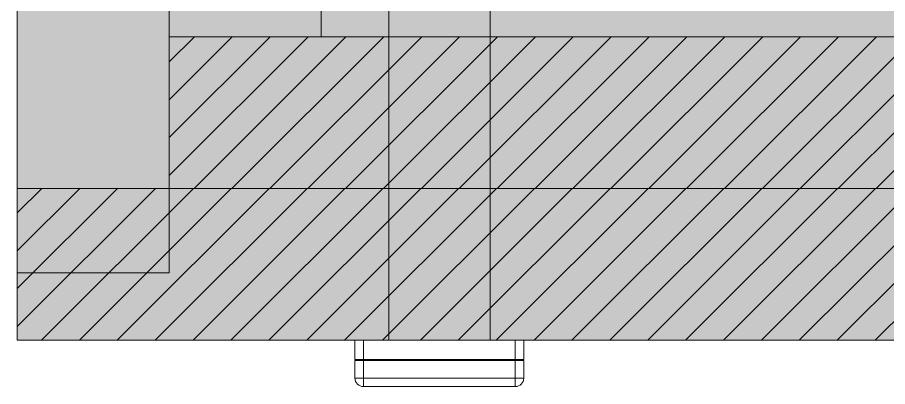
# Model space of a CAD drawing. Header units: millimetres. Extents: x 126 to 12547, y 1644 to 26714.
# Drawn here: x 8829.9 to 8933, y 3259.5 to 3303.3 of the extents above; entities that cross this region are included whole.
import ezdxf

# ---------------------------------------------------------------- set-up
doc = ezdxf.new("R2010")
doc.units = ezdxf.units.MM
for name, color, linetype, lineweight in [('F_ARREDI', 7, 'Continuous', 5), ('F_FERRAMENTA', 253, 'Continuous', 5), ('F_MULTI laminato OPACO_retino', 1, 'Continuous', 5), ('F_MULTI tessuto', 151, 'Continuous', 5), ('F_MULTI_tessuto_retino', 8, 'Continuous', 5)]:
    doc.layers.add(name, color=color, linetype=linetype, lineweight=lineweight)
doc.layers.add('TRATTEGGI - Hatch', color=7, linetype='Continuous')

# ---------------------------------------------------------------- blocks, each defined once
blk = doc.blocks.new('CASSETTIERA INTERNA_armadi_sez._..........')
at = {"layer": 'F_MULTI laminato OPACO_retino'}
h = blk.add_hatch(color=9, dxfattribs=at)
h.dxf.hatch_style = 1
h.paths.add_polyline_path([(737308.41, 530376.8), (737838.41, 530376.8), (737838.41, 529835.8), (737308.41, 529835.8)])
at = {"layer": 'F_MULTI laminato OPACO_retino', "true_color": 0x636466, "transparency": 33554503}
h = blk.add_hatch(dxfattribs=at)
h.set_pattern_fill('ANSI31', color=251)
h.paths.add_polyline_path([(737308.41, 529853.8), (737838.41, 529853.8), (737838.41, 529835.8), (737308.41, 529835.8)])
at = {"layer": 'TRATTEGGI - Hatch', "true_color": 0xc7c8ca}
h = blk.add_hatch(color=9, dxfattribs=at)
h.dxf.hatch_style = 1
h.paths.add_polyline_path([(737326.41, 530383.3), (737308.41, 530383.3), (737308.41, 529853.8), (737326.41, 529853.8)])
h = blk.add_hatch(color=9, dxfattribs=at)
h.dxf.hatch_style = 1
h.paths.add_polyline_path([(737308.41, 529853.8), (737838.41, 529853.8), (737838.41, 529835.8), (737308.41, 529835.8)])
at = {"layer": 'F_MULTI tessuto'}
for points in [[(737326.41, 530383.3), (737308.41, 530383.3), (737308.41, 529853.8), (737326.41, 529853.8)], [(737308.41, 530376.8), (737838.41, 530376.8), (737838.41, 529835.8), (737308.41, 529835.8)], [(737308.41, 529853.8), (737838.41, 529853.8), (737838.41, 529835.8), (737308.41, 529835.8)]]:
    blk.add_lwpolyline(points, close=True, dxfattribs=at)
blk = doc.blocks.new('ARMADIO_camera master_sez._2')
at = {"layer": 'F_MULTI_tessuto_retino', "true_color": 0x939598}
h = blk.add_hatch(color=252, dxfattribs=at)
h.dxf.hatch_style = 1
h.paths.add_polyline_path([(737273.41, 529835.8), (737853.41, 529835.8), (737853.41, 531875.8), (737273.41, 531875.8)])
at = {"layer": 'F_MULTI_tessuto_retino'}
h = blk.add_hatch(color=9, dxfattribs=at)
h.dxf.hatch_style = 1
h.paths.add_polyline_path([(737291.41, 529843.8), (737273.41, 529843.8), (737273.41, 531867.8), (737291.41, 531867.8)])
at = {"layer": 'F_MULTI_tessuto_retino', "true_color": 0x636466, "transparency": 33554503}
h = blk.add_hatch(dxfattribs=at)
h.set_pattern_fill('ANSI31', color=251)
h.set_pattern_definition([(45, (-18, 18), (-2.24506403, 2.24506403), [])])
h.paths.add_polyline_path([(737273.41, 529853.8), (737853.41, 529853.8), (737853.41, 529835.8), (737273.41, 529835.8)])
at = {"layer": 'F_MULTI_tessuto_retino'}
h = blk.add_hatch(color=9, dxfattribs=at)
h.dxf.hatch_style = 1
h.paths.add_polyline_path([(737273.41, 529853.8), (737853.41, 529853.8), (737853.41, 529835.8), (737273.41, 529835.8)])
at = {"layer": 'F_FERRAMENTA'}
for p, q in [((737317.42, 529835.8), (737317.42, 529911.3)), ((737329.42, 529835.8), (737329.42, 529911.3)), ((737333.42, 529835.8), (737313.42, 529835.8)), ((737313.42, 529833.5), (737313.42, 529835.8)), ((737314.42, 529833.5), (737314.42, 529835.8)), ((737332.42, 529833.5), (737332.42, 529835.8)), ((737333.42, 529833.5), (737333.42, 529835.8)), ((737333.42, 529833.5), (737313.42, 529833.5)), ((737333.42, 529833.4), (737313.42, 529833.4)), ((737313.42, 529831.3), (737313.42, 529833.4)), ((737314.42, 529831.3), (737314.42, 529833.4)), ((737314.67, 529833.4), (737314.67, 529833.5)), ((737315.67, 529833.4), (737315.67, 529833.5)), ((737331.17, 529833.4), (737331.17, 529833.5)), ((737332.17, 529833.4), (737332.17, 529833.5)), ((737332.42, 529831.3), (737332.42, 529833.4)), ((737333.42, 529831.3), (737333.42, 529833.4)), ((737333.42, 529831.3), (737313.42, 529831.3)), ((737314.42, 529830.3), (737314.42, 529831.3)), ((737332.42, 529830.3), (737332.42, 529831.3)), ((737332.42, 529830.3), (737314.42, 529830.3))]:
    blk.add_line(p, q, dxfattribs=at)
for centre, start, end in [((737314.42, 529831.3), 180, 270), ((737332.42, 529831.3), 270, 0)]:
    blk.add_arc(centre, 1, start, end, dxfattribs=at)
at = {"layer": 'F_MULTI tessuto'}
for points in [[(737273.41, 529835.8), (737853.41, 529835.8), (737853.41, 531875.8), (737273.41, 531875.8)], [(737291.41, 529843.8), (737273.41, 529843.8), (737273.41, 531867.8), (737291.41, 531867.8)], [(737273.41, 529853.8), (737853.41, 529853.8), (737853.41, 529835.8), (737273.41, 529835.8)]]:
    blk.add_lwpolyline(points, close=True, dxfattribs=at)
at = {"layer": 'F_ARREDI', "lineweight": 5}
blk.add_blockref('CASSETTIERA INTERNA_armadi_sez._..........', (-17, 18), dxfattribs=at)

msp = doc.modelspace()

# ---------------------------------------------------------------- block references
at = {"layer": 'F_ARREDI', "color": 2, "lineweight": 5}
msp.add_blockref('ARMADIO_camera master_sez._2', (-728443.55, -526570.76), dxfattribs=at)

doc.saveas('drawing.dxf')
